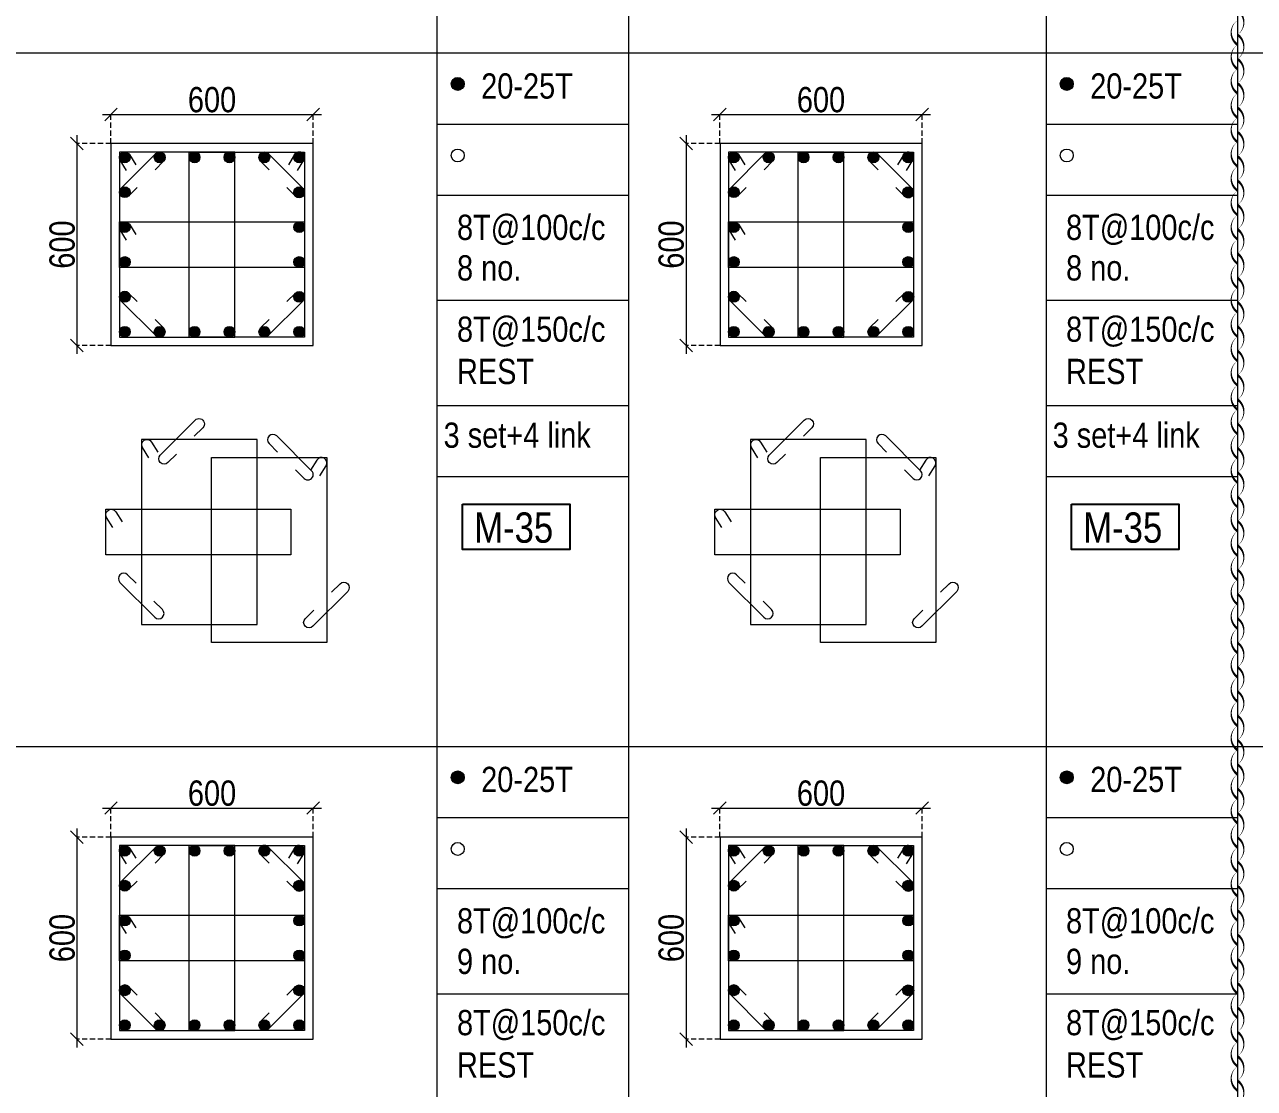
# Model space of a CAD drawing. Header units: millimetres. Extents: x 1112055 to 3390982, y -148532 to 766891.
# Drawn here: x 2250933 to 2265539, y 639432 to 652073 of the extents above; entities that cross this region are included whole.
import ezdxf
from ezdxf.enums import TextEntityAlignment as Align

# ---------------------------------------------------------------- set-up
doc = ezdxf.new("R2010")
doc.units = ezdxf.units.MM
doc.header["$PDMODE"] = 35
doc.header["$PDSIZE"] = -25
doc.linetypes.add('DASHED2', pattern=[0.375, 0.25, -0.125])
doc.linetypes.add('Hidden', pattern=[9.525, 6.35, -3.175])
for name, color, linetype, lineweight in [('B COL. SIZE DIM', 220, 'Continuous', 25), ('B COLSCH', 204, 'Continuous', 20), ('B COLUMN', 1, 'Hidden', 9), ('B P.C.C', 251, 'Continuous', 0), ('B STEEL', 34, 'Continuous', 15)]:
    doc.layers.add(name, color=color, linetype=linetype, lineweight=lineweight)
doc.layers.add('B TEXT', color=7, linetype='Continuous')
doc.styles.add('dim inside', font='romans.shx', dxfattribs={"width": 0.8, "height": 125})
doc.styles.add('SWINC', font='swissc.ttf')
doc.dimstyles.new('dim inside', dxfattribs={"dimtxt": 125, "dimasz": 100, "dimexe": 0, "dimexo": 0, "dimgap": 10, "dimtad": 0, "dimdec": 0, "dimzin": 0, "dimdsep": 46, "dimtxsty": 'dim inside', "dimblk": 'SMALL', "dimcen": 0.09, "dimadec": 0, "dimazin": 0, "dimtfac": 1, "dimtdec": 0, "dimtofl": 0, "dimtmove": 0, "dimatfit": 3, "dimfxl": 1, "dimtolj": 1, "dimtzin": 0, "dimarcsym": 2})

# ---------------------------------------------------------------- blocks, each defined once
blk = doc.blocks.new('_Oblique')
at = {"color": 0, "linetype": 'ByBlock', "lineweight": -2}
blk.add_line((-0.5, -0.5), (0.5, 0.5), dxfattribs=at)
blk = doc.blocks.new('*D3344')
at = {"layer": 'B COL. SIZE DIM', "color": 250, "lineweight": 9, "ltscale": 250, "transparency": 16777216}
blk.add_line((2251859, 642764), (2254459, 642764), dxfattribs=at)
at = {"layer": 'B COL. SIZE DIM', "color": 250, "linetype": 'DASHED2', "lineweight": 9, "ltscale": 250, "transparency": 16777216}
for p, q in [((2251959, 642419), (2251959, 642764)), ((2254359, 642419), (2254359, 642764))]:
    blk.add_line(p, q, dxfattribs=at)
at = {"layer": 'Defpoints', "color": 0, "transparency": 16777216}
for p in [(2254359, 642764), (2251959, 642419), (2254359, 642419)]:
    blk.add_point(p, dxfattribs=at)
at = {"layer": 'B COL. SIZE DIM', "color": 250, "lineweight": 9, "transparency": 16777216, "xscale": 150, "yscale": 150, "zscale": 150, "rotation": 180}
blk.add_blockref('_Oblique', (2251959, 642764), dxfattribs=at)
at = {"layer": 'B COL. SIZE DIM', "color": 250, "lineweight": 9, "transparency": 16777216, "xscale": 150, "yscale": 150, "zscale": 150}
blk.add_blockref('_Oblique', (2254359, 642764), dxfattribs=at)
at = {"layer": 'B COL. SIZE DIM', "color": 6, "transparency": 16777216, "insert": (2253159, 642939), "char_height": 300, "attachment_point": 5, "style": 'SWINC'}
blk.add_mtext('\\A1;600', dxfattribs=at)
blk = doc.blocks.new('*D3345')
at = {"layer": 'B COL. SIZE DIM', "color": 250, "lineweight": 9, "ltscale": 250, "transparency": 16777216}
blk.add_line((2251555, 642519), (2251555, 639919), dxfattribs=at)
at = {"layer": 'B COL. SIZE DIM', "color": 250, "linetype": 'DASHED2', "lineweight": 9, "ltscale": 250, "transparency": 16777216}
for p, q in [((2251959, 642419), (2251555, 642419)), ((2251959, 640019), (2251555, 640019))]:
    blk.add_line(p, q, dxfattribs=at)
at = {"layer": 'Defpoints', "color": 0, "transparency": 16777216}
for p in [(2251959, 642419), (2251555, 640019), (2251959, 640019)]:
    blk.add_point(p, dxfattribs=at)
at = {"layer": 'B COL. SIZE DIM', "color": 250, "lineweight": 9, "transparency": 16777216, "xscale": 150, "yscale": 150, "zscale": 150}
for p, rotation in [((2251555, 642419), 90), ((2251555, 640019), 270)]:
    blk.add_blockref('_Oblique', p, dxfattribs=dict(at, rotation=rotation))
at = {"layer": 'B COL. SIZE DIM', "color": 6, "transparency": 16777216, "insert": (2251380, 641219), "char_height": 300, "attachment_point": 5, "rotation": 90, "style": 'SWINC'}
blk.add_mtext('\\A1;600', dxfattribs=at)
blk = doc.blocks.new('*D3346')
at = {"layer": 'B COL. SIZE DIM', "color": 250, "lineweight": 9, "ltscale": 250, "transparency": 16777216}
blk.add_line((2251859, 651004), (2254459, 651004), dxfattribs=at)
at = {"layer": 'B COL. SIZE DIM', "color": 250, "linetype": 'DASHED2', "lineweight": 9, "ltscale": 250, "transparency": 16777216}
for p, q in [((2251959, 650659), (2251959, 651004)), ((2254359, 650659), (2254359, 651004))]:
    blk.add_line(p, q, dxfattribs=at)
at = {"layer": 'Defpoints', "color": 0, "transparency": 16777216}
for p in [(2254359, 651004), (2251959, 650659), (2254359, 650659)]:
    blk.add_point(p, dxfattribs=at)
at = {"layer": 'B COL. SIZE DIM', "color": 250, "lineweight": 9, "transparency": 16777216, "xscale": 150, "yscale": 150, "zscale": 150, "rotation": 180}
blk.add_blockref('_Oblique', (2251959, 651004), dxfattribs=at)
at = {"layer": 'B COL. SIZE DIM', "color": 250, "lineweight": 9, "transparency": 16777216, "xscale": 150, "yscale": 150, "zscale": 150}
blk.add_blockref('_Oblique', (2254359, 651004), dxfattribs=at)
at = {"layer": 'B COL. SIZE DIM', "color": 6, "transparency": 16777216, "insert": (2253159, 651179), "char_height": 300, "attachment_point": 5, "style": 'SWINC'}
blk.add_mtext('\\A1;600', dxfattribs=at)
blk = doc.blocks.new('*D3347')
at = {"layer": 'B COL. SIZE DIM', "color": 250, "lineweight": 9, "ltscale": 250, "transparency": 16777216}
blk.add_line((2251555, 650759), (2251555, 648159), dxfattribs=at)
at = {"layer": 'B COL. SIZE DIM', "color": 250, "linetype": 'DASHED2', "lineweight": 9, "ltscale": 250, "transparency": 16777216}
for p, q in [((2251959, 650659), (2251555, 650659)), ((2251959, 648259), (2251555, 648259))]:
    blk.add_line(p, q, dxfattribs=at)
at = {"layer": 'Defpoints', "color": 0, "transparency": 16777216}
for p in [(2251959, 650659), (2251555, 648259), (2251959, 648259)]:
    blk.add_point(p, dxfattribs=at)
at = {"layer": 'B COL. SIZE DIM', "color": 250, "lineweight": 9, "transparency": 16777216, "xscale": 150, "yscale": 150, "zscale": 150}
for p, rotation in [((2251555, 650659), 90), ((2251555, 648259), 270)]:
    blk.add_blockref('_Oblique', p, dxfattribs=dict(at, rotation=rotation))
at = {"layer": 'B COL. SIZE DIM', "color": 6, "transparency": 16777216, "insert": (2251380, 649459), "char_height": 300, "attachment_point": 5, "rotation": 90, "style": 'SWINC'}
blk.add_mtext('\\A1;600', dxfattribs=at)
blk = doc.blocks.new('*D3238')
at = {"layer": 'B COL. SIZE DIM', "color": 250, "lineweight": 9, "ltscale": 250, "transparency": 16777216}
blk.add_line((2259092, 642764), (2261692, 642764), dxfattribs=at)
at = {"layer": 'B COL. SIZE DIM', "color": 250, "linetype": 'DASHED2', "lineweight": 9, "ltscale": 250, "transparency": 16777216}
for p, q in [((2259192, 642419), (2259192, 642764)), ((2261592, 642419), (2261592, 642764))]:
    blk.add_line(p, q, dxfattribs=at)
at = {"layer": 'Defpoints', "color": 0, "transparency": 16777216}
for p in [(2261592, 642764), (2259192, 642419), (2261592, 642419)]:
    blk.add_point(p, dxfattribs=at)
at = {"layer": 'B COL. SIZE DIM', "color": 250, "lineweight": 9, "transparency": 16777216, "xscale": 150, "yscale": 150, "zscale": 150, "rotation": 180}
blk.add_blockref('_Oblique', (2259192, 642764), dxfattribs=at)
at = {"layer": 'B COL. SIZE DIM', "color": 250, "lineweight": 9, "transparency": 16777216, "xscale": 150, "yscale": 150, "zscale": 150}
blk.add_blockref('_Oblique', (2261592, 642764), dxfattribs=at)
at = {"layer": 'B COL. SIZE DIM', "color": 6, "transparency": 16777216, "insert": (2260392, 642939), "char_height": 300, "attachment_point": 5, "style": 'SWINC'}
blk.add_mtext('\\A1;600', dxfattribs=at)
blk = doc.blocks.new('*D3239')
at = {"layer": 'B COL. SIZE DIM', "color": 250, "lineweight": 9, "ltscale": 250, "transparency": 16777216}
blk.add_line((2258789, 642519), (2258789, 639919), dxfattribs=at)
at = {"layer": 'B COL. SIZE DIM', "color": 250, "linetype": 'DASHED2', "lineweight": 9, "ltscale": 250, "transparency": 16777216}
for p, q in [((2259192, 642419), (2258789, 642419)), ((2259192, 640019), (2258789, 640019))]:
    blk.add_line(p, q, dxfattribs=at)
at = {"layer": 'Defpoints', "color": 0, "transparency": 16777216}
for p in [(2259192, 642419), (2258789, 640019), (2259192, 640019)]:
    blk.add_point(p, dxfattribs=at)
at = {"layer": 'B COL. SIZE DIM', "color": 250, "lineweight": 9, "transparency": 16777216, "xscale": 150, "yscale": 150, "zscale": 150}
for p, rotation in [((2258789, 642419), 90), ((2258789, 640019), 270)]:
    blk.add_blockref('_Oblique', p, dxfattribs=dict(at, rotation=rotation))
at = {"layer": 'B COL. SIZE DIM', "color": 6, "transparency": 16777216, "insert": (2258614, 641219), "char_height": 300, "attachment_point": 5, "rotation": 90, "style": 'SWINC'}
blk.add_mtext('\\A1;600', dxfattribs=at)
blk = doc.blocks.new('*D3240')
at = {"layer": 'B COL. SIZE DIM', "color": 250, "lineweight": 9, "ltscale": 250, "transparency": 16777216}
blk.add_line((2259092, 651004), (2261692, 651004), dxfattribs=at)
at = {"layer": 'B COL. SIZE DIM', "color": 250, "linetype": 'DASHED2', "lineweight": 9, "ltscale": 250, "transparency": 16777216}
for p, q in [((2259192, 650659), (2259192, 651004)), ((2261592, 650659), (2261592, 651004))]:
    blk.add_line(p, q, dxfattribs=at)
at = {"layer": 'Defpoints', "color": 0, "transparency": 16777216}
for p in [(2261592, 651004), (2259192, 650659), (2261592, 650659)]:
    blk.add_point(p, dxfattribs=at)
at = {"layer": 'B COL. SIZE DIM', "color": 250, "lineweight": 9, "transparency": 16777216, "xscale": 150, "yscale": 150, "zscale": 150, "rotation": 180}
blk.add_blockref('_Oblique', (2259192, 651004), dxfattribs=at)
at = {"layer": 'B COL. SIZE DIM', "color": 250, "lineweight": 9, "transparency": 16777216, "xscale": 150, "yscale": 150, "zscale": 150}
blk.add_blockref('_Oblique', (2261592, 651004), dxfattribs=at)
at = {"layer": 'B COL. SIZE DIM', "color": 6, "transparency": 16777216, "insert": (2260392, 651179), "char_height": 300, "attachment_point": 5, "style": 'SWINC'}
blk.add_mtext('\\A1;600', dxfattribs=at)
blk = doc.blocks.new('*D3241')
at = {"layer": 'B COL. SIZE DIM', "color": 250, "lineweight": 9, "ltscale": 250, "transparency": 16777216}
blk.add_line((2258789, 650759), (2258789, 648159), dxfattribs=at)
at = {"layer": 'B COL. SIZE DIM', "color": 250, "linetype": 'DASHED2', "lineweight": 9, "ltscale": 250, "transparency": 16777216}
for p, q in [((2259192, 650659), (2258789, 650659)), ((2259192, 648259), (2258789, 648259))]:
    blk.add_line(p, q, dxfattribs=at)
at = {"layer": 'Defpoints', "color": 0, "transparency": 16777216}
for p in [(2259192, 650659), (2258789, 648259), (2259192, 648259)]:
    blk.add_point(p, dxfattribs=at)
at = {"layer": 'B COL. SIZE DIM', "color": 250, "lineweight": 9, "transparency": 16777216, "xscale": 150, "yscale": 150, "zscale": 150}
for p, rotation in [((2258789, 650659), 90), ((2258789, 648259), 270)]:
    blk.add_blockref('_Oblique', p, dxfattribs=dict(at, rotation=rotation))
at = {"layer": 'B COL. SIZE DIM', "color": 6, "transparency": 16777216, "insert": (2258614, 649459), "char_height": 300, "attachment_point": 5, "rotation": 90, "style": 'SWINC'}
blk.add_mtext('\\A1;600', dxfattribs=at)

msp = doc.modelspace()

# ---------------------------------------------------------------- hatches: boundary and pattern name
at = {"layer": 'B STEEL', "lineweight": 9, "ltscale": 0.5}
h = msp.add_hatch(color=34, dxfattribs=at)
edge = h.paths.add_edge_path()
edge.add_arc((2256077.2, 651368.1), 76.8, 0, 360)
h = msp.add_hatch(color=34, dxfattribs=at)
edge = h.paths.add_edge_path()
edge.add_arc((2263310.8, 651368.1), 76.8, 0, 360)
h = msp.add_hatch(color=34, dxfattribs=at)
edge = h.paths.add_edge_path()
edge.add_arc((2252122.9, 650494.9), 64, 0, 360)
h = msp.add_hatch(color=34, dxfattribs=at)
edge = h.paths.add_edge_path()
edge.add_arc((2252537.3, 650494.9), 64, 180, 540, ccw=False)
at = {"layer": 'B STEEL'}
h = msp.add_hatch(color=34, dxfattribs=at)
edge = h.paths.add_edge_path()
edge.add_arc((2252951.7, 650494.9), 64, 0, 360)
h = msp.add_hatch(color=34, dxfattribs=at)
edge = h.paths.add_edge_path()
edge.add_arc((2253366.1, 650494.9), 64, 0, 360)
at = {"layer": 'B STEEL', "lineweight": 9, "ltscale": 0.5}
h = msp.add_hatch(color=34, dxfattribs=at)
edge = h.paths.add_edge_path()
edge.add_arc((2253780.4, 650494.9), 64, 180, 540, ccw=False)
h = msp.add_hatch(color=34, dxfattribs=at)
edge = h.paths.add_edge_path()
edge.add_arc((2254194.8, 650494.9), 64, 180, 540, ccw=False)
h = msp.add_hatch(color=34, dxfattribs=at)
edge = h.paths.add_edge_path()
edge.add_arc((2259356.4, 650494.9), 64, 0, 360)
h = msp.add_hatch(color=34, dxfattribs=at)
edge = h.paths.add_edge_path()
edge.add_arc((2259770.8, 650494.9), 64, 180, 540, ccw=False)
at = {"layer": 'B STEEL'}
h = msp.add_hatch(color=34, dxfattribs=at)
edge = h.paths.add_edge_path()
edge.add_arc((2260185.2, 650494.9), 64, 0, 360)
h = msp.add_hatch(color=34, dxfattribs=at)
edge = h.paths.add_edge_path()
edge.add_arc((2260599.6, 650494.9), 64, 0, 360)
at = {"layer": 'B STEEL', "lineweight": 9, "ltscale": 0.5}
h = msp.add_hatch(color=34, dxfattribs=at)
edge = h.paths.add_edge_path()
edge.add_arc((2261014, 650494.9), 64, 180, 540, ccw=False)
h = msp.add_hatch(color=34, dxfattribs=at)
edge = h.paths.add_edge_path()
edge.add_arc((2261428.4, 650494.9), 64, 180, 540, ccw=False)
h = msp.add_hatch(color=34, dxfattribs=at)
edge = h.paths.add_edge_path()
edge.add_arc((2252122.9, 650080.5), 64, 0, 360)
h = msp.add_hatch(color=34, dxfattribs=at)
edge = h.paths.add_edge_path()
edge.add_arc((2254194.8, 650080.5), 64, 180, 540, ccw=False)
h = msp.add_hatch(color=34, dxfattribs=at)
edge = h.paths.add_edge_path()
edge.add_arc((2259356.4, 650080.5), 64, 0, 360)
h = msp.add_hatch(color=34, dxfattribs=at)
edge = h.paths.add_edge_path()
edge.add_arc((2261428.4, 650080.5), 64, 180, 540, ccw=False)
at = {"layer": 'B STEEL'}
h = msp.add_hatch(color=34, dxfattribs=at)
edge = h.paths.add_edge_path()
edge.add_arc((2252122.9, 649666.1), 64, 0, 360)
h = msp.add_hatch(color=34, dxfattribs=at)
edge = h.paths.add_edge_path()
edge.add_arc((2254194.8, 649666.1), 64, 0, 360)
h = msp.add_hatch(color=34, dxfattribs=at)
edge = h.paths.add_edge_path()
edge.add_arc((2259356.4, 649666.1), 64, 0, 360)
h = msp.add_hatch(color=34, dxfattribs=at)
edge = h.paths.add_edge_path()
edge.add_arc((2261428.4, 649666.1), 64, 0, 360)
h = msp.add_hatch(color=34, dxfattribs=at)
edge = h.paths.add_edge_path()
edge.add_arc((2252122.9, 649251.7), 64, 0, 360)
h = msp.add_hatch(color=34, dxfattribs=at)
edge = h.paths.add_edge_path()
edge.add_arc((2254194.8, 649251.7), 64, 0, 360)
h = msp.add_hatch(color=34, dxfattribs=at)
edge = h.paths.add_edge_path()
edge.add_arc((2259356.4, 649251.7), 64, 0, 360)
h = msp.add_hatch(color=34, dxfattribs=at)
edge = h.paths.add_edge_path()
edge.add_arc((2261428.4, 649251.7), 64, 0, 360)
at = {"layer": 'B STEEL', "lineweight": 9, "ltscale": 0.5}
h = msp.add_hatch(color=34, dxfattribs=at)
edge = h.paths.add_edge_path()
edge.add_arc((2252122.9, 648837.4), 64, 0, 360)
h = msp.add_hatch(color=34, dxfattribs=at)
edge = h.paths.add_edge_path()
edge.add_arc((2254194.8, 648837.4), 64, 180, 540, ccw=False)
h = msp.add_hatch(color=34, dxfattribs=at)
edge = h.paths.add_edge_path()
edge.add_arc((2259356.4, 648837.4), 64, 0, 360)
h = msp.add_hatch(color=34, dxfattribs=at)
edge = h.paths.add_edge_path()
edge.add_arc((2261428.4, 648837.4), 64, 180, 540, ccw=False)
h = msp.add_hatch(color=34, dxfattribs=at)
edge = h.paths.add_edge_path()
edge.add_arc((2252122.9, 648423), 64, 0, 360, ccw=False)
h = msp.add_hatch(color=34, dxfattribs=at)
edge = h.paths.add_edge_path()
edge.add_arc((2252537.3, 648423), 64, -180, 180)
at = {"layer": 'B STEEL'}
h = msp.add_hatch(color=34, dxfattribs=at)
edge = h.paths.add_edge_path()
edge.add_arc((2252951.7, 648423), 64, 0, 360)
h = msp.add_hatch(color=34, dxfattribs=at)
edge = h.paths.add_edge_path()
edge.add_arc((2253366.1, 648423), 64, 0, 360)
at = {"layer": 'B STEEL', "lineweight": 9, "ltscale": 0.5}
h = msp.add_hatch(color=34, dxfattribs=at)
edge = h.paths.add_edge_path()
edge.add_arc((2253780.4, 648423), 64, -180, 180)
h = msp.add_hatch(color=34, dxfattribs=at)
edge = h.paths.add_edge_path()
edge.add_arc((2254194.8, 648423), 64, -180, 180)
h = msp.add_hatch(color=34, dxfattribs=at)
edge = h.paths.add_edge_path()
edge.add_arc((2259356.4, 648423), 64, 0, 360, ccw=False)
h = msp.add_hatch(color=34, dxfattribs=at)
edge = h.paths.add_edge_path()
edge.add_arc((2259770.8, 648423), 64, -180, 180)
at = {"layer": 'B STEEL'}
h = msp.add_hatch(color=34, dxfattribs=at)
edge = h.paths.add_edge_path()
edge.add_arc((2260185.2, 648423), 64, 0, 360)
h = msp.add_hatch(color=34, dxfattribs=at)
edge = h.paths.add_edge_path()
edge.add_arc((2260599.6, 648423), 64, 0, 360)
at = {"layer": 'B STEEL', "lineweight": 9, "ltscale": 0.5}
h = msp.add_hatch(color=34, dxfattribs=at)
edge = h.paths.add_edge_path()
edge.add_arc((2261014, 648423), 64, -180, 180)
h = msp.add_hatch(color=34, dxfattribs=at)
edge = h.paths.add_edge_path()
edge.add_arc((2261428.4, 648423), 64, -180, 180)
h = msp.add_hatch(color=34, dxfattribs=at)
edge = h.paths.add_edge_path()
edge.add_arc((2256077.2, 643128.3), 76.8, 0, 360)
h = msp.add_hatch(color=34, dxfattribs=at)
edge = h.paths.add_edge_path()
edge.add_arc((2263310.8, 643128.3), 76.8, 0, 360)
h = msp.add_hatch(color=34, dxfattribs=at)
edge = h.paths.add_edge_path()
edge.add_arc((2252122.9, 642255.1), 64, 0, 360)
h = msp.add_hatch(color=34, dxfattribs=at)
edge = h.paths.add_edge_path()
edge.add_arc((2252537.3, 642255.1), 64, 180, 540, ccw=False)
at = {"layer": 'B STEEL'}
h = msp.add_hatch(color=34, dxfattribs=at)
edge = h.paths.add_edge_path()
edge.add_arc((2252951.7, 642255.1), 64, 0, 360)
h = msp.add_hatch(color=34, dxfattribs=at)
edge = h.paths.add_edge_path()
edge.add_arc((2253366.1, 642255.1), 64, 0, 360)
at = {"layer": 'B STEEL', "lineweight": 9, "ltscale": 0.5}
h = msp.add_hatch(color=34, dxfattribs=at)
edge = h.paths.add_edge_path()
edge.add_arc((2253780.4, 642255.1), 64, 180, 540, ccw=False)
h = msp.add_hatch(color=34, dxfattribs=at)
edge = h.paths.add_edge_path()
edge.add_arc((2254194.8, 642255.1), 64, 180, 540, ccw=False)
h = msp.add_hatch(color=34, dxfattribs=at)
edge = h.paths.add_edge_path()
edge.add_arc((2259356.4, 642255.1), 64, 0, 360)
h = msp.add_hatch(color=34, dxfattribs=at)
edge = h.paths.add_edge_path()
edge.add_arc((2259770.8, 642255.1), 64, 180, 540, ccw=False)
at = {"layer": 'B STEEL'}
h = msp.add_hatch(color=34, dxfattribs=at)
edge = h.paths.add_edge_path()
edge.add_arc((2260185.2, 642255.1), 64, 0, 360)
h = msp.add_hatch(color=34, dxfattribs=at)
edge = h.paths.add_edge_path()
edge.add_arc((2260599.6, 642255.1), 64, 0, 360)
at = {"layer": 'B STEEL', "lineweight": 9, "ltscale": 0.5}
h = msp.add_hatch(color=34, dxfattribs=at)
edge = h.paths.add_edge_path()
edge.add_arc((2261014, 642255.1), 64, 180, 540, ccw=False)
h = msp.add_hatch(color=34, dxfattribs=at)
edge = h.paths.add_edge_path()
edge.add_arc((2261428.4, 642255.1), 64, 180, 540, ccw=False)
h = msp.add_hatch(color=34, dxfattribs=at)
edge = h.paths.add_edge_path()
edge.add_arc((2252122.9, 641840.7), 64, 0, 360)
h = msp.add_hatch(color=34, dxfattribs=at)
edge = h.paths.add_edge_path()
edge.add_arc((2254194.8, 641840.7), 64, 180, 540, ccw=False)
h = msp.add_hatch(color=34, dxfattribs=at)
edge = h.paths.add_edge_path()
edge.add_arc((2259356.4, 641840.7), 64, 0, 360)
h = msp.add_hatch(color=34, dxfattribs=at)
edge = h.paths.add_edge_path()
edge.add_arc((2261428.4, 641840.7), 64, 180, 540, ccw=False)
at = {"layer": 'B STEEL'}
h = msp.add_hatch(color=34, dxfattribs=at)
edge = h.paths.add_edge_path()
edge.add_arc((2252122.9, 641426.3), 64, 0, 360)
h = msp.add_hatch(color=34, dxfattribs=at)
edge = h.paths.add_edge_path()
edge.add_arc((2254194.8, 641426.3), 64, 0, 360)
h = msp.add_hatch(color=34, dxfattribs=at)
edge = h.paths.add_edge_path()
edge.add_arc((2259356.4, 641426.3), 64, 0, 360)
h = msp.add_hatch(color=34, dxfattribs=at)
edge = h.paths.add_edge_path()
edge.add_arc((2261428.4, 641426.3), 64, 0, 360)
h = msp.add_hatch(color=34, dxfattribs=at)
edge = h.paths.add_edge_path()
edge.add_arc((2252122.9, 641011.9), 64, 0, 360)
h = msp.add_hatch(color=34, dxfattribs=at)
edge = h.paths.add_edge_path()
edge.add_arc((2254194.8, 641011.9), 64, 0, 360)
h = msp.add_hatch(color=34, dxfattribs=at)
edge = h.paths.add_edge_path()
edge.add_arc((2259356.4, 641011.9), 64, 0, 360)
h = msp.add_hatch(color=34, dxfattribs=at)
edge = h.paths.add_edge_path()
edge.add_arc((2261428.4, 641011.9), 64, 0, 360)
at = {"layer": 'B STEEL', "lineweight": 9, "ltscale": 0.5}
h = msp.add_hatch(color=34, dxfattribs=at)
edge = h.paths.add_edge_path()
edge.add_arc((2252122.9, 640597.5), 64, 0, 360)
h = msp.add_hatch(color=34, dxfattribs=at)
edge = h.paths.add_edge_path()
edge.add_arc((2254194.8, 640597.5), 64, 180, 540, ccw=False)
h = msp.add_hatch(color=34, dxfattribs=at)
edge = h.paths.add_edge_path()
edge.add_arc((2259356.4, 640597.5), 64, 0, 360)
h = msp.add_hatch(color=34, dxfattribs=at)
edge = h.paths.add_edge_path()
edge.add_arc((2261428.4, 640597.5), 64, 180, 540, ccw=False)
h = msp.add_hatch(color=34, dxfattribs=at)
edge = h.paths.add_edge_path()
edge.add_arc((2252122.9, 640183.1), 64, 0, 360, ccw=False)
h = msp.add_hatch(color=34, dxfattribs=at)
edge = h.paths.add_edge_path()
edge.add_arc((2252537.3, 640183.1), 64, -180, 180)
at = {"layer": 'B STEEL'}
h = msp.add_hatch(color=34, dxfattribs=at)
edge = h.paths.add_edge_path()
edge.add_arc((2252951.7, 640183.1), 64, 0, 360)
h = msp.add_hatch(color=34, dxfattribs=at)
edge = h.paths.add_edge_path()
edge.add_arc((2253366.1, 640183.1), 64, 0, 360)
at = {"layer": 'B STEEL', "lineweight": 9, "ltscale": 0.5}
h = msp.add_hatch(color=34, dxfattribs=at)
edge = h.paths.add_edge_path()
edge.add_arc((2253780.4, 640183.1), 64, -180, 180)
h = msp.add_hatch(color=34, dxfattribs=at)
edge = h.paths.add_edge_path()
edge.add_arc((2254194.8, 640183.1), 64, -180, 180)
h = msp.add_hatch(color=34, dxfattribs=at)
edge = h.paths.add_edge_path()
edge.add_arc((2259356.4, 640183.1), 64, 0, 360, ccw=False)
h = msp.add_hatch(color=34, dxfattribs=at)
edge = h.paths.add_edge_path()
edge.add_arc((2259770.8, 640183.1), 64, -180, 180)
at = {"layer": 'B STEEL'}
h = msp.add_hatch(color=34, dxfattribs=at)
edge = h.paths.add_edge_path()
edge.add_arc((2260185.2, 640183.1), 64, 0, 360)
h = msp.add_hatch(color=34, dxfattribs=at)
edge = h.paths.add_edge_path()
edge.add_arc((2260599.6, 640183.1), 64, 0, 360)
at = {"layer": 'B STEEL', "lineweight": 9, "ltscale": 0.5}
h = msp.add_hatch(color=34, dxfattribs=at)
edge = h.paths.add_edge_path()
edge.add_arc((2261014, 640183.1), 64, -180, 180)
h = msp.add_hatch(color=34, dxfattribs=at)
edge = h.paths.add_edge_path()
edge.add_arc((2261428.4, 640183.1), 64, -180, 180)

# ---------------------------------------------------------------- linework, layer by layer
at = {"layer": 'B COLSCH', "color": 250, "lineweight": 0}
for p, q in [((2258105.3, 676456), (2258105.3, 618141.8)), ((2263064.5, 676456), (2263064.5, 627016.9)), ((2265338.9, 676456), (2265338.9, 618141.8)), ((2255830.9, 668216.1), (2255830.9, 627016.9)), ((2203002.6, 651736.4), (2375997.6, 651736.4)), ((2255830.9, 650891.4), (2258105.3, 650891.4)), ((2263064.5, 650891.4), (2265338.9, 650891.4)), ((2255830.9, 650046.4), (2258105.3, 650046.4)), ((2263064.5, 650046.4), (2265338.9, 650046.4)), ((2255830.9, 648796.7), (2258105.3, 648796.7)), ((2263064.5, 648796.7), (2265338.9, 648796.7)), ((2255830.9, 647546.9), (2258105.3, 647546.9)), ((2263064.5, 647546.9), (2265338.9, 647546.9)), ((2255830.9, 646701.9), (2258105.3, 646701.9)), ((2263064.5, 646701.9), (2265338.9, 646701.9)), ((2203002.6, 643496.6), (2375997.6, 643496.6)), ((2255830.9, 642651.6), (2258105.3, 642651.6)), ((2263064.5, 642651.6), (2265338.9, 642651.6)), ((2255830.9, 641806.6), (2258105.3, 641806.6)), ((2263064.5, 641806.6), (2265338.9, 641806.6)), ((2255830.9, 640556.8), (2258105.3, 640556.8)), ((2263064.5, 640556.8), (2265338.9, 640556.8))]:
    msp.add_line(p, q, dxfattribs=at)
at = {"layer": 'B COLUMN', "color": 1, "linetype": 'ByBlock', "lineweight": 20}
for points in [[(2251958.9, 648258.9), (2254358.9, 648258.9), (2254358.9, 650658.9), (2251958.9, 650658.9)], [(2259192.4, 648258.9), (2261592.4, 648258.9), (2261592.4, 650658.9), (2259192.4, 650658.9)], [(2251958.9, 640019.1), (2254358.9, 640019.1), (2254358.9, 642419.1), (2251958.9, 642419.1)], [(2259192.4, 640019.1), (2261592.4, 640019.1), (2261592.4, 642419.1), (2259192.4, 642419.1)]]:
    msp.add_lwpolyline(points, close=True, dxfattribs=at)
at = {"layer": 'B P.C.C', "color": 3, "lineweight": 0}
for points in [[(2265338.9, 639235.4, 0, 28.9, 0.5205671), (2265338.9, 639524.4, 0, 28.9, 0.5205671), (2265338.9, 639813.5, 0, 28.9, 0.5205671), (2265338.9, 640102.5, 0, 28.9, 0.5205671), (2265338.9, 640391.5, 0, 28.9, 0.5205671), (2265338.9, 640680.6, 0, 28.9, 0.5205671), (2265338.9, 640969.6, 0, 28.9, 0.5205671), (2265338.9, 641258.6, 0, 28.9, 0.5205671), (2265338.9, 641547.6, 0, 28.9, 0.5205671), (2265338.9, 641836.7, 0, 28.9, 0.5205671), (2265338.9, 642125.7, 0, 28.9, 0.5205671), (2265338.9, 642414.7, 0, 28.9, 0.5205671), (2265338.9, 642703.8, 0, 28.9, 0.5205671), (2265338.9, 642992.8, 0, 28.9, 0.5205671), (2265338.9, 643281.8, 0, 28.9, 0.5205671), (2265338.9, 643570.9, 0, 28.9, 0.5205671), (2265338.9, 643859.9, 0, 28.9, 0.5205671), (2265338.9, 644148.9, 0, 28.9, 0.5205671), (2265338.9, 644437.9, 0, 28.9, 0.5205671), (2265338.9, 644727, 0, 28.9, 0.5205671), (2265338.9, 645016, 0, 28.9, 0.5205671), (2265338.9, 645305, 0, 28.9, 0.5205671), (2265338.9, 645594.1, 0, 28.9, 0.5205671), (2265338.9, 645883.1, 0, 28.9, 0.5205671), (2265338.9, 646172.1, 0, 28.9, 0.5205671), (2265338.9, 646461.2, 0, 28.9, 0.5205671), (2265338.9, 646750.2, 0, 28.9, 0.5205671), (2265338.9, 647039.2, 0, 28.9, 0.5205671), (2265338.9, 647328.2, 0, 28.9, 0.5205671), (2265338.9, 647617.3, 0, 28.9, 0.5205671), (2265338.9, 647906.3, 0, 28.9, 0.5205671), (2265338.9, 648195.3, 0, 28.9, 0.5205671), (2265338.9, 648484.4, 0, 28.9, 0.5205671), (2265338.9, 648773.4, 0, 28.9, 0.5205671), (2265338.9, 649062.4, 0, 28.9, 0.5205671), (2265338.9, 649351.5, 0, 28.9, 0.5205671), (2265338.9, 649640.5, 0, 28.9, 0.5205671), (2265338.9, 649929.5, 0, 28.9, 0.5205671), (2265338.9, 650218.5, 0, 28.9, 0.5205671), (2265338.9, 650507.6, 0, 28.9, 0.5205671), (2265338.9, 650796.6, 0, 28.9, 0.5205671), (2265338.9, 651085.6, 0, 28.9, 0.5205671), (2265338.9, 651374.7, 0, 28.9, 0.5205671), (2265338.9, 651663.7, 0, 28.9, 0.5205671), (2265338.9, 651952.7, 0, 28.9, 0.5205671), (2265338.9, 652241.8, 0, 28.9, 0.5205671)], [(2265338.9, 652123.2, 0, 28.9, 0.5205671), (2265338.9, 651834.1, 0, 28.9, 0.5205671), (2265338.9, 651545.1, 0, 28.9, 0.5205671), (2265338.9, 651256.1, 0, 28.9, 0.5205671), (2265338.9, 650967, 0, 28.9, 0.5205671), (2265338.9, 650678, 0, 28.9, 0.5205671), (2265338.9, 650389, 0, 28.9, 0.5205671), (2265338.9, 650100, 0, 28.9, 0.5205671), (2265338.9, 649810.9, 0, 28.9, 0.5205671), (2265338.9, 649521.9, 0, 28.9, 0.5205671), (2265338.9, 649232.9, 0, 28.9, 0.5205671), (2265338.9, 648943.8, 0, 28.9, 0.5205671), (2265338.9, 648654.8, 0, 28.9, 0.5205671), (2265338.9, 648365.8, 0, 28.9, 0.5205671), (2265338.9, 648076.7, 0, 28.9, 0.5205671), (2265338.9, 647787.7, 0, 28.9, 0.5205671), (2265338.9, 647498.7, 0, 28.9, 0.5205671), (2265338.9, 647209.7, 0, 28.9, 0.5205671), (2265338.9, 646920.6, 0, 28.9, 0.5205671), (2265338.9, 646631.6, 0, 28.9, 0.5205671), (2265338.9, 646342.6, 0, 28.9, 0.5205671), (2265338.9, 646053.5, 0, 28.9, 0.5205671), (2265338.9, 645764.5, 0, 28.9, 0.5205671), (2265338.9, 645475.5, 0, 28.9, 0.5205671), (2265338.9, 645186.4, 0, 28.9, 0.5205671), (2265338.9, 644897.4, 0, 28.9, 0.5205671), (2265338.9, 644608.4, 0, 28.9, 0.5205671), (2265338.9, 644319.4, 0, 28.9, 0.5205671), (2265338.9, 644030.3, 0, 28.9, 0.5205671), (2265338.9, 643741.3, 0, 28.9, 0.5205671), (2265338.9, 643452.3, 0, 28.9, 0.5205671), (2265338.9, 643163.2, 0, 28.9, 0.5205671), (2265338.9, 642874.2, 0, 28.9, 0.5205671), (2265338.9, 642585.2, 0, 28.9, 0.5205671), (2265338.9, 642296.1, 0, 28.9, 0.5205671), (2265338.9, 642007.1, 0, 28.9, 0.5205671), (2265338.9, 641718.1, 0, 28.9, 0.5205671), (2265338.9, 641429.1, 0, 28.9, 0.5205671), (2265338.9, 641140, 0, 28.9, 0.5205671), (2265338.9, 640851, 0, 28.9, 0.5205671), (2265338.9, 640562, 0, 28.9, 0.5205671), (2265338.9, 640272.9, 0, 28.9, 0.5205671), (2265338.9, 639983.9, 0, 28.9, 0.5205671), (2265338.9, 639694.9, 0, 28.9, 0.5205671), (2265338.9, 639405.8, 0, 28.9, 0.5205671)]]:
    msp.add_lwpolyline(points, format="xyseb", dxfattribs=at)
at = {"layer": 'B STEEL', "color": 34, "lineweight": 9, "ltscale": 0.5}
for points in [[(2252058.9, 648358.9), (2253430.1, 648358.9), (2253430.1, 650558.9), (2252058.9, 650558.9)], [(2254258.9, 648358.9), (2252887.6, 648358.9), (2252887.6, 650558.9), (2254258.9, 650558.9)], [(2259292.4, 648358.9), (2260663.6, 648358.9), (2260663.6, 650558.9), (2259292.4, 650558.9)], [(2261492.4, 648358.9), (2260121.2, 648358.9), (2260121.2, 650558.9), (2261492.4, 650558.9)], [(2252058.9, 649730.2), (2254258.9, 649730.2), (2254258.9, 649187.7), (2252058.9, 649187.7)], [(2259292.4, 649730.2), (2261492.4, 649730.2), (2261492.4, 649187.7), (2259292.4, 649187.7)], [(2252322.9, 644943.4), (2253694.1, 644943.4), (2253694.1, 647143.4), (2252322.9, 647143.4)], [(2259556.4, 644943.4), (2260927.6, 644943.4), (2260927.6, 647143.4), (2259556.4, 647143.4)], [(2254522.9, 644728.8), (2253151.6, 644728.8), (2253151.6, 646928.8), (2254522.9, 646928.8)], [(2261756.4, 644728.8), (2260385.2, 644728.8), (2260385.2, 646928.8), (2261756.4, 646928.8)], [(2251896.9, 646314.6), (2254096.9, 646314.6), (2254096.9, 645772.1), (2251896.9, 645772.1)], [(2259130.5, 646314.6), (2261330.5, 646314.6), (2261330.5, 645772.1), (2259130.5, 645772.1)], [(2252058.9, 640119.1), (2253430.1, 640119.1), (2253430.1, 642319.1), (2252058.9, 642319.1)], [(2254258.9, 640119.1), (2252887.6, 640119.1), (2252887.6, 642319.1), (2254258.9, 642319.1)], [(2259292.4, 640119.1), (2260663.6, 640119.1), (2260663.6, 642319.1), (2259292.4, 642319.1)], [(2261492.4, 640119.1), (2260121.2, 640119.1), (2260121.2, 642319.1), (2261492.4, 642319.1)], [(2252058.9, 641490.3), (2254258.9, 641490.3), (2254258.9, 640947.9), (2252058.9, 640947.9)], [(2259292.4, 641490.3), (2261492.4, 641490.3), (2261492.4, 640947.9), (2259292.4, 640947.9)]]:
    msp.add_lwpolyline(points, close=True, dxfattribs=at)
for points in [[(2252143.1, 650339.9), (2252068.4, 650461.4, -1), (2252177.4, 650528.5), (2252252.2, 650407)], [(2252269, 650136.1), (2252168.1, 650035.3, -1), (2252077.6, 650125.8), (2252492, 650540.2, -1), (2252582.5, 650449.7), (2252481.7, 650348.8)], [(2254048.7, 650136.1), (2254149.6, 650035.3, 1), (2254240.1, 650125.8), (2253825.7, 650540.2, 1), (2253735.2, 650449.7), (2253836, 650348.8)], [(2254174.6, 650339.9), (2254249.4, 650461.4, 1), (2254140.3, 650528.5), (2254065.6, 650407)], [(2259376.7, 650339.9), (2259301.9, 650461.4, -1), (2259410.9, 650528.5), (2259485.7, 650407)], [(2259502.6, 650136.1), (2259401.7, 650035.3, -1), (2259311.2, 650125.8), (2259725.5, 650540.2, -1), (2259816.1, 650449.7), (2259715.2, 650348.8)], [(2261282.2, 650136.1), (2261383.1, 650035.3, 1), (2261473.7, 650125.8), (2261059.3, 650540.2, 1), (2260968.7, 650449.7), (2261069.6, 650348.8)], [(2261408.1, 650339.9), (2261482.9, 650461.4, 1), (2261373.9, 650528.5), (2261299.1, 650407)], [(2252143.1, 649511.1), (2252068.4, 649632.6, -1), (2252177.4, 649699.7), (2252252.2, 649578.2)], [(2259376.7, 649511.1), (2259301.9, 649632.6, -1), (2259410.9, 649699.7), (2259485.7, 649578.2)], [(2252269, 648781.8), (2252168.1, 648882.6, 1), (2252077.6, 648792.1), (2252492, 648377.7, 1), (2252582.5, 648468.2), (2252481.7, 648569.1)], [(2254048.7, 648781.8), (2254149.6, 648882.6, -1), (2254240.1, 648792.1), (2253825.7, 648377.7, -1), (2253735.2, 648468.2), (2253836, 648569.1)], [(2259502.6, 648781.8), (2259401.7, 648882.6, 1), (2259311.2, 648792.1), (2259725.5, 648377.7, 1), (2259816.1, 648468.2), (2259715.2, 648569.1)], [(2261282.2, 648781.8), (2261383.1, 648882.6, -1), (2261473.7, 648792.1), (2261059.3, 648377.7, -1), (2260968.7, 648468.2), (2261069.6, 648569.1)], [(2252735.9, 646968.8), (2252635.1, 646867.9, -1), (2252544.5, 646958.5), (2252958.9, 647372.9, -1), (2253049.5, 647282.3), (2252948.6, 647181.5)], [(2259969.5, 646968.8), (2259868.6, 646867.9, -1), (2259778.1, 646958.5), (2260192.5, 647372.9, -1), (2260283, 647282.3), (2260182.2, 647181.5)], [(2252407.1, 646924.3), (2252332.4, 647045.8, -1), (2252441.4, 647112.9), (2252516.2, 646991.4)], [(2254150.6, 646781.3), (2254251.4, 646680.4, 1), (2254342, 646770.9), (2253927.6, 647185.3, 1), (2253837, 647094.8), (2253937.9, 646993.9)], [(2259640.7, 646924.3), (2259565.9, 647045.8, -1), (2259674.9, 647112.9), (2259749.7, 646991.4)], [(2261384.1, 646781.3), (2261485, 646680.4, 1), (2261575.5, 646770.9), (2261161.1, 647185.3, 1), (2261070.6, 647094.8), (2261171.5, 646993.9)], [(2254438.6, 646709.7), (2254513.4, 646831.2, 1), (2254404.3, 646898.3), (2254329.5, 646776.8)], [(2261672.1, 646709.7), (2261746.9, 646831.2, 1), (2261637.9, 646898.3), (2261563.1, 646776.8)], [(2251981.2, 646095.5), (2251906.4, 646217, -1), (2252015.5, 646284.1), (2252090.2, 646162.6)], [(2259214.7, 646095.5), (2259140, 646217, -1), (2259249, 646284.1), (2259323.8, 646162.6)], [(2252256.8, 645435.1), (2252156, 645536, 1), (2252065.4, 645445.5), (2252479.8, 645031.1, 1), (2252570.3, 645121.6), (2252469.5, 645222.5)], [(2259490.4, 645435.1), (2259389.5, 645536, 1), (2259299, 645445.5), (2259713.4, 645031.1, 1), (2259803.9, 645121.6), (2259703, 645222.5)], [(2254579.1, 645327.2), (2254680, 645428.1, -1), (2254770.5, 645337.6), (2254356.1, 644923.2, -1), (2254265.6, 645013.7), (2254366.5, 645114.6)], [(2261812.7, 645327.2), (2261913.5, 645428.1, -1), (2262004.1, 645337.6), (2261589.7, 644923.2, -1), (2261499.1, 645013.7), (2261600, 645114.6)], [(2252143.1, 642100), (2252068.4, 642221.5, -1), (2252177.4, 642288.6), (2252252.2, 642167.2)], [(2252269, 641896.3), (2252168.1, 641795.4, -1), (2252077.6, 641886), (2252492, 642300.4, -1), (2252582.5, 642209.8), (2252481.7, 642108.9)], [(2254048.7, 641896.3), (2254149.6, 641795.4, 1), (2254240.1, 641886), (2253825.7, 642300.4, 1), (2253735.2, 642209.8), (2253836, 642108.9)], [(2254174.6, 642100), (2254249.4, 642221.5, 1), (2254140.3, 642288.6), (2254065.6, 642167.2)], [(2259376.7, 642100), (2259301.9, 642221.5, -1), (2259410.9, 642288.6), (2259485.7, 642167.2)], [(2259502.6, 641896.3), (2259401.7, 641795.4, -1), (2259311.2, 641886), (2259725.5, 642300.4, -1), (2259816.1, 642209.8), (2259715.2, 642108.9)], [(2261282.2, 641896.3), (2261383.1, 641795.4, 1), (2261473.7, 641886), (2261059.3, 642300.4, 1), (2260968.7, 642209.8), (2261069.6, 642108.9)], [(2261408.1, 642100), (2261482.9, 642221.5, 1), (2261373.9, 642288.6), (2261299.1, 642167.2)], [(2252143.1, 641271.3), (2252068.4, 641392.7, -1), (2252177.4, 641459.9), (2252252.2, 641338.4)], [(2259376.7, 641271.3), (2259301.9, 641392.7, -1), (2259410.9, 641459.9), (2259485.7, 641338.4)], [(2252269, 640541.9), (2252168.1, 640642.8, 1), (2252077.6, 640552.2), (2252492, 640137.9, 1), (2252582.5, 640228.4), (2252481.7, 640329.3)], [(2254048.7, 640541.9), (2254149.6, 640642.8, -1), (2254240.1, 640552.2), (2253825.7, 640137.9, -1), (2253735.2, 640228.4), (2253836, 640329.3)], [(2259502.6, 640541.9), (2259401.7, 640642.8, 1), (2259311.2, 640552.2), (2259725.5, 640137.9, 1), (2259816.1, 640228.4), (2259715.2, 640329.3)], [(2261282.2, 640541.9), (2261383.1, 640642.8, -1), (2261473.7, 640552.2), (2261059.3, 640137.9, -1), (2260968.7, 640228.4), (2261069.6, 640329.3)]]:
    msp.add_lwpolyline(points, format="xyb", dxfattribs=at)
for centre, radius in [((2256077.2, 651368.1), 76.8), ((2263310.8, 651368.1), 76.8), ((2256077.2, 650517.8), 76.8), ((2263310.8, 650517.8), 76.8), ((2252122.9, 650494.9), 64), ((2252537.3, 650494.9), 64), ((2252951.7, 650494.9), 64), ((2253366.1, 650494.9), 64), ((2253780.4, 650494.9), 64), ((2254194.8, 650494.9), 64), ((2259356.4, 650494.9), 64), ((2259770.8, 650494.9), 64), ((2260185.2, 650494.9), 64), ((2260599.6, 650494.9), 64), ((2261014, 650494.9), 64), ((2261428.4, 650494.9), 64), ((2252122.9, 650080.5), 64), ((2254194.8, 650080.5), 64), ((2259356.4, 650080.5), 64), ((2261428.4, 650080.5), 64), ((2252122.9, 649666.1), 64), ((2254194.8, 649666.1), 64), ((2259356.4, 649666.1), 64), ((2261428.4, 649666.1), 64), ((2252122.9, 649251.7), 64), ((2254194.8, 649251.7), 64), ((2259356.4, 649251.7), 64), ((2261428.4, 649251.7), 64), ((2252122.9, 648837.4), 64), ((2254194.8, 648837.4), 64), ((2259356.4, 648837.4), 64), ((2261428.4, 648837.4), 64), ((2252122.9, 648423), 64), ((2252537.3, 648423), 64), ((2252951.7, 648423), 64), ((2253366.1, 648423), 64), ((2253780.4, 648423), 64), ((2254194.8, 648423), 64), ((2259356.4, 648423), 64), ((2259770.8, 648423), 64), ((2260185.2, 648423), 64), ((2260599.6, 648423), 64), ((2261014, 648423), 64), ((2261428.4, 648423), 64), ((2256077.2, 643128.3), 76.8), ((2263310.8, 643128.3), 76.8), ((2252122.9, 642255.1), 64), ((2252537.3, 642255.1), 64), ((2252951.7, 642255.1), 64), ((2253366.1, 642255.1), 64), ((2253780.4, 642255.1), 64), ((2254194.8, 642255.1), 64), ((2256077.2, 642278), 76.8), ((2259356.4, 642255.1), 64), ((2259770.8, 642255.1), 64), ((2260185.2, 642255.1), 64), ((2260599.6, 642255.1), 64), ((2261014, 642255.1), 64), ((2261428.4, 642255.1), 64), ((2263310.8, 642278), 76.8), ((2252122.9, 641840.7), 64), ((2254194.8, 641840.7), 64), ((2259356.4, 641840.7), 64), ((2261428.4, 641840.7), 64), ((2252122.9, 641426.3), 64), ((2254194.8, 641426.3), 64), ((2259356.4, 641426.3), 64), ((2261428.4, 641426.3), 64), ((2252122.9, 641011.9), 64), ((2254194.8, 641011.9), 64), ((2259356.4, 641011.9), 64), ((2261428.4, 641011.9), 64), ((2252122.9, 640597.5), 64), ((2254194.8, 640597.5), 64), ((2259356.4, 640597.5), 64), ((2261428.4, 640597.5), 64), ((2252122.9, 640183.1), 64), ((2252537.3, 640183.1), 64), ((2252951.7, 640183.1), 64), ((2253366.1, 640183.1), 64), ((2253780.4, 640183.1), 64), ((2254194.8, 640183.1), 64), ((2259356.4, 640183.1), 64), ((2259770.8, 640183.1), 64), ((2260185.2, 640183.1), 64), ((2260599.6, 640183.1), 64), ((2261014, 640183.1), 64), ((2261428.4, 640183.1), 64)]:
    msp.add_circle(centre, radius, dxfattribs=at)
at = {"layer": 'B TEXT', "color": 1}
for points in [[(2256134.6, 646372.9), (2257409.2, 646372.9), (2257409.2, 645834.9), (2256134.6, 645834.9)], [(2263368.2, 646372.9), (2264642.8, 646372.9), (2264642.8, 645834.9), (2263368.2, 645834.9)]]:
    msp.add_lwpolyline(points, close=True, dxfattribs=at)

# ---------------------------------------------------------------- texts
at = {"layer": 'B TEXT', "style": 'SWINC'}
for s, p in [('20-25T', (2256355.7, 651193.5)), ('20-25T', (2263589.3, 651193.5)), ('8T@100c/c', (2256068.8, 649513.7)), ('8T@100c/c', (2263302.4, 649513.7)), ('8 no.', (2256068.8, 649031.9)), ('8 no.', (2263302.4, 649031.9)), ('8T@150c/c', (2256068.8, 648303.8)), ('8T@150c/c', (2263302.4, 648303.8)), ('REST', (2256068.8, 647801.4)), ('REST', (2263302.4, 647801.4)), ('3 set+4 link', (2255909.2, 647044.4)), ('3 set+4 link', (2263142.7, 647044.4)), ('20-25T', (2256355.7, 642953.7)), ('20-25T', (2263589.3, 642953.7)), ('8T@100c/c', (2256068.8, 641273.9)), ('8T@100c/c', (2263302.4, 641273.9)), ('9 no.', (2256068.8, 640792.1)), ('9 no.', (2263302.4, 640792.1)), ('8T@150c/c', (2256068.8, 640064)), ('8T@150c/c', (2263302.4, 640064)), ('REST', (2256068.8, 639561.6)), ('REST', (2263302.4, 639561.6))]:
    msp.add_text(s, height=300, dxfattribs=at).set_placement(p)
at = {"layer": 'B TEXT', "color": 1, "style": 'SWINC'}
for p in [(2256272, 645808.3), (2263505.5, 645808.3)]:
    msp.add_text('M-35', height=360, dxfattribs=at).set_placement(p, align=Align.BOTTOM_LEFT)

# ---------------------------------------------------------------- dimensions: what is measured, and where the dimension line sits
at = {"layer": 'B COL. SIZE DIM', "color": 250, "ltscale": 250}
for base, p1, p2, picture, middle in [((2254358.9, 651003.9), (2251958.9, 650658.9), (2254358.9, 650658.9), '*D3346', (2253158.9, 651178.9)), ((2261592.4, 651003.9), (2259192.4, 650658.9), (2261592.4, 650658.9), '*D3240', (2260392.4, 651178.9)), ((2254358.9, 642764), (2251958.9, 642419.1), (2254358.9, 642419.1), '*D3344', (2253158.9, 642939)), ((2261592.4, 642764), (2259192.4, 642419.1), (2261592.4, 642419.1), '*D3238', (2260392.4, 642939))]:
    dim = msp.add_linear_dim(base=base, p1=p1, p2=p2, dimstyle='dim inside', override={"dimtxt": 300, "dimasz": 150, "dimgap": 25, "dimtad": 3, "dimlfac": 0.25, "dimtxsty": 'SWINC', "dimblk1": 'Oblique', "dimblk2": 'Oblique', "dimsah": 1, "dimdle": 100, "dimclrd": 250, "dimclre": 250, "dimclrt": 6, "dimfxl": 1000, "dimlwd": 9, "dimlwe": 9}, dxfattribs=at)
    dim.commit()
    dim.dimension.update_dxf_attribs({"geometry": picture, "text_midpoint": middle})
for base, p1, p2, picture, middle in [((2251555, 648258.9), (2251958.9, 650658.9), (2251958.9, 648258.9), '*D3347', (2251380, 649458.9)), ((2258788.5, 648258.9), (2259192.4, 650658.9), (2259192.4, 648258.9), '*D3241', (2258613.5, 649458.9)), ((2251555, 640019.1), (2251958.9, 642419.1), (2251958.9, 640019.1), '*D3345', (2251380, 641219.1)), ((2258788.5, 640019.1), (2259192.4, 642419.1), (2259192.4, 640019.1), '*D3239', (2258613.5, 641219.1))]:
    dim = msp.add_linear_dim(base=base, p1=p1, p2=p2, angle=90, dimstyle='dim inside', override={"dimtxt": 300, "dimasz": 150, "dimgap": 25, "dimtad": 3, "dimlfac": 0.25, "dimtxsty": 'SWINC', "dimblk1": 'Oblique', "dimblk2": 'Oblique', "dimsah": 1, "dimdle": 100, "dimclrd": 250, "dimclre": 250, "dimclrt": 6, "dimfxl": 1000, "dimlwd": 9, "dimlwe": 9}, dxfattribs=at)
    dim.commit()
    dim.dimension.update_dxf_attribs({"geometry": picture, "text_midpoint": middle})

doc.saveas('drawing.dxf')
